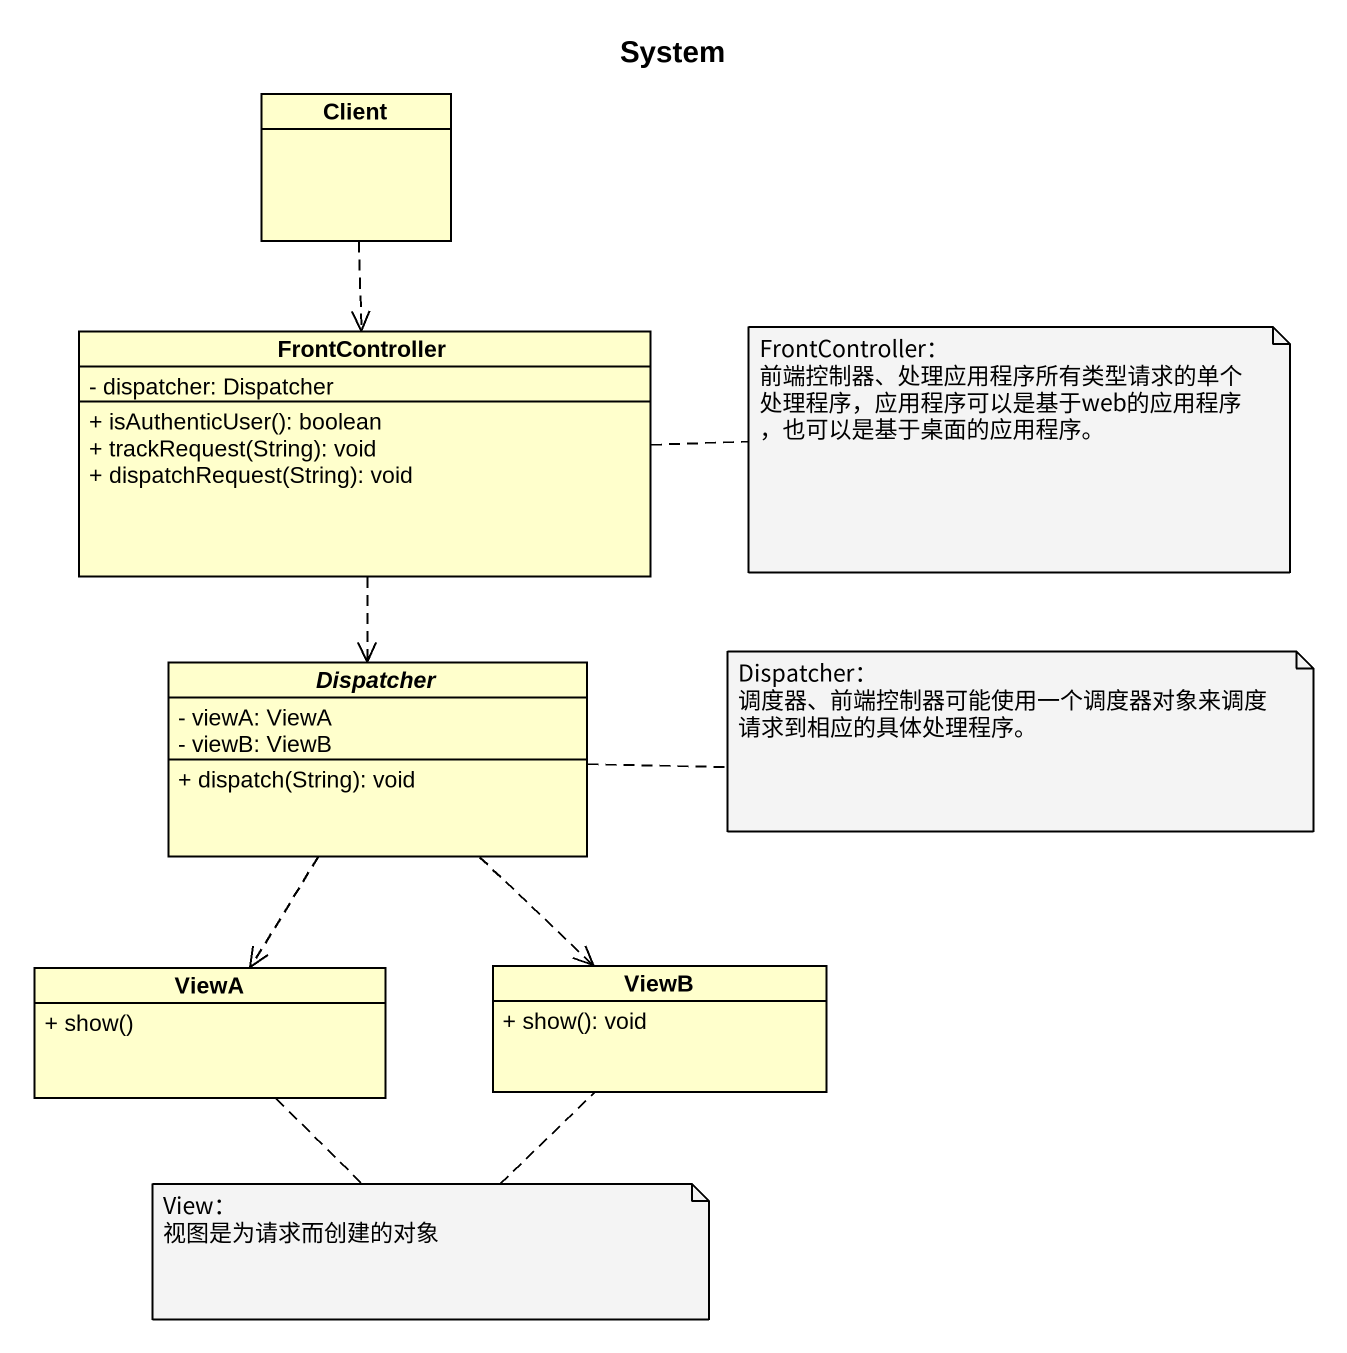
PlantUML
@startuml
title System
hide circle
hide empty members
skinparam classAttributeIconSize 0
class Client
class FrontController {
  - dispatcher: Dispatcher
  + isAuthenticUser(): boolean
  + trackRequest(String): void
  + dispatchRequest(String): void
}
abstract class Dispatcher {
  - viewA: ViewA
  - viewB: ViewB
  + dispatch(String): void
}
class ViewA {
  + show()
}
class ViewB {
  + show(): void
}
Client ..> FrontController
FrontController ..> Dispatcher
Dispatcher ..> ViewA
Dispatcher ..> ViewB
note right of FrontController
  FrontController：
  前端控制器、处理应用程序所有类型请求的单个处理程序，应用程序可以是基于web的应用程序，也可以是基于桌面的应用程序。
end note
note right of Dispatcher
  Dispatcher：
  调度器、前端控制器可能使用一个调度器对象来调度请求到相应的具体处理程序。
end note
note as N3
  View：
  视图是为请求而创建的对象
end note
N3 .. ViewA
N3 .. ViewB
@enduml
